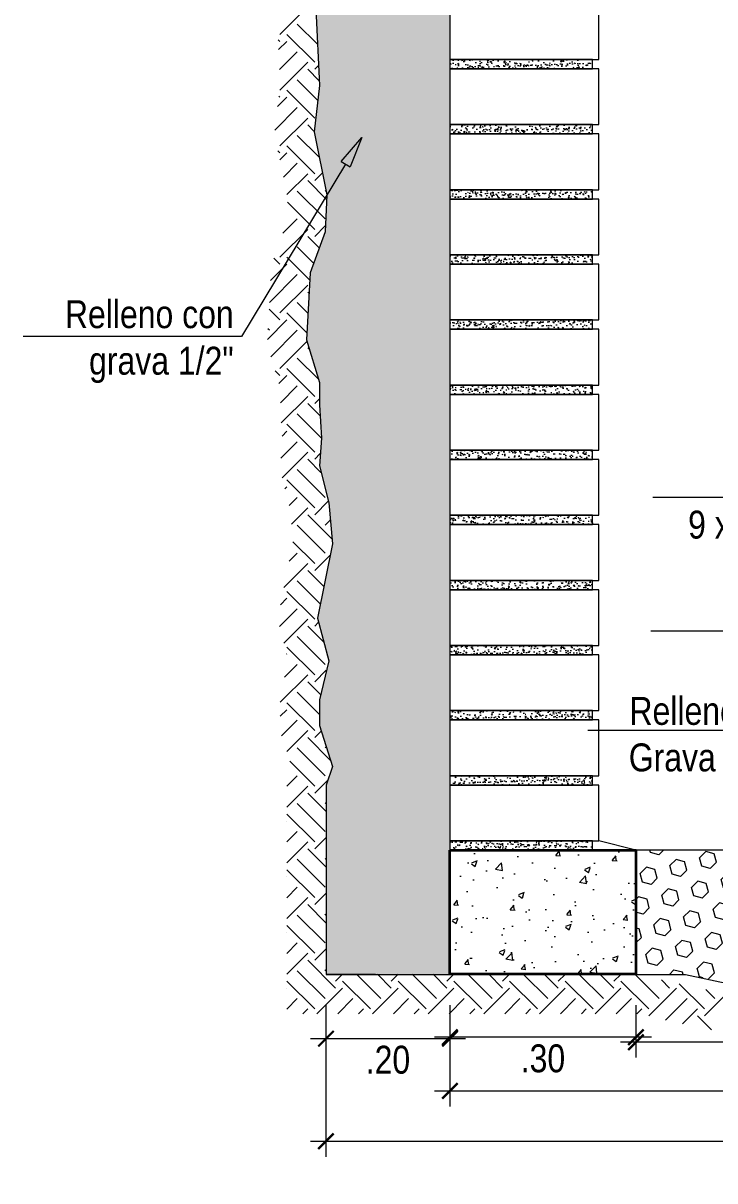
# Model space of a CAD drawing. Header units: metres. Extents: x 0 to 1935, y 0 to 1529.
# Drawn here: x 1861.598 to 1862.714, y 1474.239 to 1476.106 of the extents above; entities that cross this region are included whole.
import ezdxf
from ezdxf import colors
from ezdxf.entities.mleader import LeaderData, LeaderLine
from ezdxf.math import Vec2, Vec3

# ---------------------------------------------------------------- set-up
doc = ezdxf.new("R2010")
doc.units = ezdxf.units.M
doc.header["$LTSCALE"] = 0.005
for name, color, linetype, lineweight in [('-Achurado', 251, 'Continuous', 5), ('-Acotado', 251, 'Continuous', 5), ('-Corte', 7, 'Continuous', 35), ('-Ladrillo', 34, 'Continuous', 9), ('-Terreno', 26, 'Continuous', 5), ('-Vista', 148, 'Continuous', 9)]:
    doc.layers.add(name, color=color, linetype=linetype, lineweight=lineweight)
doc.styles.add('-Arial Narrow', font='ARIALN.TTF')
doc.dimstyles.new('Esc 1_25', dxfattribs={"dimscale": 0.025, "dimtxt": 1.8, "dimasz": 1, "dimexe": 1, "dimexo": 2, "dimgap": 0.45, "dimtad": 2, "dimtih": 1, "dimtoh": 1, "dimzin": 4, "dimdsep": 46, "dimtxsty": '-Arial Narrow', "dimblk": 'ARCHTICK', "dimcen": 1, "dimdle": 1, "dimclrd": 256, "dimclre": 256, "dimclrt": 7, "dimadec": 0, "dimazin": 0, "dimtfac": 1, "dimtix": 1, "dimtmove": 1, "dimatfit": 2, "dimldrblk": 'ARCHTICK', "dimfxl": 1, "dimtolj": 2, "dimlwd": 5, "dimlwe": 0, "dimarcsym": 0})

# ---------------------------------------------------------------- blocks, each defined once
blk = doc.blocks.new('*U484')
at = {"layer": '-Achurado', "ltscale": 0.009}
h = blk.add_hatch(dxfattribs=at)
h.set_pattern_fill('AR-CONC', color=256, scale=0.0001, angle=-90)
h.set_pattern_definition([(320, (-3034.088478, 151.044606), (-0.001593908554, -0.0182184669), [0.001905, -0.020955]), (265, (-3034.088478, 151.044606), (0.01910568452, 0.00352434214), [0.001524, -0.01676405842]), (10.4514447, (-3034.088611, 151.043088), (0.01751177519, -0.01469412471), [0.00161900088, -0.01780902446]), (316.1842, (-3034.083398, 151.044606), (-0.0042042328, -0.02710790409), [0.0028575, -0.0314325]), (6.6355576, (-3034.083748, 151.042347), (0.02474261246, -0.0237404134), [0.00242850231, -0.02671356082]), (261.1841512, (-3034.083398, 151.044606), (0.02474261246, -0.0237404134), [0.0022859967, -0.0251459732]), (291, (-3034.084668, 151.042066), (-0.01022651982, -0.01516143913), [0.001905, -0.020955]), (236, (-3034.084668, 151.042066), (0.01841879661, -0.00618020283), [0.001524, -0.016764]), (341.451445, (-3034.08552, 151.040803), (0.00819227689, -0.02134164193), [0.00161900088, -0.01780899376]), (307.5, (-3034.088478, 151.044606), (0.008455503887, -0.000308860325), [0, -0.0165608, 0, -0.017018, 0, -0.0168275]), (277.5, (-3034.088478, 151.044606), (0.010018057482, -0.00668196625), [0, -0.0097028, 0, -0.0161798, 0, -0.0064135]), (237.5, (-3034.088478, 151.05027), (-0.0005728744, -0.013559059517), [0, -0.00635, 0, -0.019812, 0, -0.026289]), (227.5, (-3034.088478, 151.05281), (0.002542649103, -0.01481291814), [0, -0.008255, 0, -0.0131572, 0, -0.018669])])
h.paths.add_polyline_path([(0.12, -0.0375), (0.12, -0.0525), (-0.11, -0.0525), (-0.11, -0.0375)])
at = {"layer": '-Ladrillo', "lineweight": 5}
for points in [[(-0.12, -0.0375), (-0.12, 0.0525), (0.12, 0.0525), (0.12, -0.0375)], [(0.12, -0.0375), (0.12, -0.0525), (-0.11, -0.0525), (-0.11, -0.0375)]]:
    blk.add_lwpolyline(points, close=True, dxfattribs=at)
blk = doc.blocks.new('*U485')
at = {"layer": '-Acotado', "color": 0, "linetype": 'ByBlock', "lineweight": -2, "transparency": 16777216}
for p in [(0, 1.155), (0, 1.05), (0, 0.945), (0, 0.84), (0, 0.735), (0, 0.63), (0, 0.525), (0, 0.42), (0, 0.315), (0, 0.21), (0, 0.105), (0, 0)]:
    blk.add_blockref('*U484', p, dxfattribs=at)
blk = doc.blocks.new('_ClosedBlank')
at = {"color": 0, "linetype": 'ByBlock', "lineweight": -2}
for p, q in [((-1, 0.167), (0, 0)), ((-1, 0.167), (-1, -0.167)), ((0, 0), (-1, -0.167))]:
    blk.add_line(p, q, dxfattribs=at)
blk = doc.blocks.new('_ArchTick')
at = {"color": 0, "linetype": 'ByBlock', "const_width": 0.15}
blk.add_lwpolyline([(-0.5, -0.5), (0.5, 0.5)], dxfattribs=at)
blk = doc.blocks.new('*D502')
at = {"layer": '-Acotado', "lineweight": 0, "transparency": 16777216}
for p, q in [((1862.2869, 1474.5225), (1862.2869, 1474.3593)), ((1863.7669, 1474.5225), (1863.7669, 1474.3593))]:
    blk.add_line(p, q, dxfattribs=at)
at = {"layer": '-Acotado', "lineweight": 5, "transparency": 16777216}
blk.add_line((1862.2619, 1474.3843), (1863.7919, 1474.3843), dxfattribs=at)
at = {"layer": 'Defpoints', "color": 0, "transparency": 16777216}
for p in [(1862.2869, 1474.5725), (1863.7669, 1474.5725), (1863.7669, 1474.3843)]:
    blk.add_point(p, dxfattribs=at)
at = {"layer": '-Acotado', "lineweight": 5, "transparency": 16777216, "xscale": 0.025, "yscale": 0.025, "zscale": 0.025, "rotation": 180}
blk.add_blockref('_ArchTick', (1862.2869, 1474.3843), dxfattribs=at)
at = {"layer": '-Acotado', "lineweight": 5, "transparency": 16777216, "xscale": 0.025, "yscale": 0.025, "zscale": 0.025}
blk.add_blockref('_ArchTick', (1863.7669, 1474.3843), dxfattribs=at)
at = {"layer": '-Acotado', "color": 7, "transparency": 16777216, "insert": (1863.0269, 1474.3501), "char_height": 0.045, "attachment_point": 5, "style": '-Arial Narrow'}
blk.add_mtext('\\A2;1.48', dxfattribs=at)
blk = doc.blocks.new('*D504')
at = {"layer": '-Acotado', "lineweight": 0, "transparency": 16777216}
for p, q in [((1862.2869, 1474.5225), (1862.2869, 1474.4458)), ((1862.5869, 1474.5225), (1862.5869, 1474.4458))]:
    blk.add_line(p, q, dxfattribs=at)
at = {"layer": '-Acotado', "lineweight": 5, "transparency": 16777216}
blk.add_line((1862.6119, 1474.4708), (1862.2619, 1474.4708), dxfattribs=at)
at = {"layer": 'Defpoints', "color": 0, "transparency": 16777216}
for p in [(1862.2869, 1474.5725), (1862.5869, 1474.5725), (1862.2869, 1474.4708)]:
    blk.add_point(p, dxfattribs=at)
at = {"layer": '-Acotado', "lineweight": 5, "transparency": 16777216, "xscale": 0.025, "yscale": 0.025, "zscale": 0.025, "rotation": 180}
blk.add_blockref('_ArchTick', (1862.2869, 1474.4708), dxfattribs=at)
at = {"layer": '-Acotado', "lineweight": 5, "transparency": 16777216, "xscale": 0.025, "yscale": 0.025, "zscale": 0.025}
blk.add_blockref('_ArchTick', (1862.5869, 1474.4708), dxfattribs=at)
at = {"layer": '-Acotado', "color": 7, "transparency": 16777216, "insert": (1862.4369, 1474.4366), "char_height": 0.045, "attachment_point": 5, "style": '-Arial Narrow'}
blk.add_mtext('\\A2;.30', dxfattribs=at)
blk = doc.blocks.new('*D493')
at = {"layer": '-Acotado', "lineweight": 0, "transparency": 16777216}
for p, q in [((1862.0869, 1474.5225), (1862.0869, 1474.4436)), ((1862.2869, 1474.5223), (1862.2869, 1474.4436))]:
    blk.add_line(p, q, dxfattribs=at)
at = {"layer": '-Acotado', "lineweight": 5, "transparency": 16777216}
blk.add_line((1862.3119, 1474.4686), (1862.0619, 1474.4686), dxfattribs=at)
at = {"layer": 'Defpoints', "color": 0, "transparency": 16777216}
for p in [(1862.0869, 1474.5725), (1862.2869, 1474.5723), (1862.0869, 1474.4686)]:
    blk.add_point(p, dxfattribs=at)
at = {"layer": '-Acotado', "lineweight": 5, "transparency": 16777216, "xscale": 0.025, "yscale": 0.025, "zscale": 0.025, "rotation": 180}
blk.add_blockref('_ArchTick', (1862.0869, 1474.4686), dxfattribs=at)
at = {"layer": '-Acotado', "lineweight": 5, "transparency": 16777216, "xscale": 0.025, "yscale": 0.025, "zscale": 0.025}
blk.add_blockref('_ArchTick', (1862.2869, 1474.4686), dxfattribs=at)
at = {"layer": '-Acotado', "color": 7, "transparency": 16777216, "insert": (1862.1869, 1474.4344), "char_height": 0.045, "attachment_point": 5, "style": '-Arial Narrow'}
blk.add_mtext('\\A2;.20', dxfattribs=at)
blk = doc.blocks.new('*D494')
at = {"layer": '-Acotado', "lineweight": 0, "transparency": 16777216}
for p, q in [((1862.5869, 1474.5225), (1862.5869, 1474.438)), ((1863.4669, 1474.5223), (1863.4669, 1474.438))]:
    blk.add_line(p, q, dxfattribs=at)
at = {"layer": '-Acotado', "lineweight": 5, "transparency": 16777216}
blk.add_line((1863.4919, 1474.463), (1862.5619, 1474.463), dxfattribs=at)
at = {"layer": 'Defpoints', "color": 0, "transparency": 16777216}
for p in [(1862.5869, 1474.5725), (1863.4669, 1474.5723), (1862.5869, 1474.463)]:
    blk.add_point(p, dxfattribs=at)
at = {"layer": '-Acotado', "lineweight": 5, "transparency": 16777216, "xscale": 0.025, "yscale": 0.025, "zscale": 0.025, "rotation": 180}
blk.add_blockref('_ArchTick', (1862.5869, 1474.463), dxfattribs=at)
at = {"layer": '-Acotado', "lineweight": 5, "transparency": 16777216, "xscale": 0.025, "yscale": 0.025, "zscale": 0.025}
blk.add_blockref('_ArchTick', (1863.4669, 1474.463), dxfattribs=at)
at = {"layer": '-Acotado', "color": 7, "transparency": 16777216, "insert": (1863.0269, 1474.4288), "char_height": 0.045, "attachment_point": 5, "style": '-Arial Narrow'}
blk.add_mtext('\\A2;.88', dxfattribs=at)
blk = doc.blocks.new('*D498')
at = {"layer": '-Acotado', "lineweight": 0, "transparency": 16777216}
for p, q in [((1862.0869, 1474.5223), (1862.0869, 1474.2781)), ((1863.9669, 1474.5223), (1863.9669, 1474.2781))]:
    blk.add_line(p, q, dxfattribs=at)
at = {"layer": '-Acotado', "lineweight": 5, "transparency": 16777216}
blk.add_line((1862.0619, 1474.3031), (1863.9919, 1474.3031), dxfattribs=at)
at = {"layer": 'Defpoints', "color": 0, "transparency": 16777216}
for p in [(1862.0869, 1474.5723), (1863.9669, 1474.5723), (1863.9669, 1474.3031)]:
    blk.add_point(p, dxfattribs=at)
at = {"layer": '-Acotado', "lineweight": 5, "transparency": 16777216, "xscale": 0.025, "yscale": 0.025, "zscale": 0.025, "rotation": 180}
blk.add_blockref('_ArchTick', (1862.0869, 1474.3031), dxfattribs=at)
at = {"layer": '-Acotado', "lineweight": 5, "transparency": 16777216, "xscale": 0.025, "yscale": 0.025, "zscale": 0.025}
blk.add_blockref('_ArchTick', (1863.9669, 1474.3031), dxfattribs=at)
at = {"layer": '-Acotado', "color": 7, "transparency": 16777216, "insert": (1863.0269, 1474.2689), "char_height": 0.045, "attachment_point": 5, "style": '-Arial Narrow'}
blk.add_mtext('\\A2;1.88', dxfattribs=at)

msp = doc.modelspace()

# ---------------------------------------------------------------- hatches: boundary and pattern name
at = {"layer": '-Achurado', "ltscale": 0.009}
h = msp.add_hatch(dxfattribs=at)
h.set_pattern_fill('HEX', color=256, scale=0.0025, angle=45)
h.set_pattern_definition([(45, (249.91684, 3.191283), (-0.00972141242, 0.00972141242), [0.0079375, -0.015875]), (165, (249.91684, 3.191283), (-0.00355828391, -0.013279696325), [0.0079375, -0.015875]), (105, (249.922452, 3.196895), (-0.013279696325, -0.00355828391), [0.0079375, -0.015875])])
h.paths.add_polyline_path([(1862.0676, 1475.93094), (1862.07657, 1476.00566), (1862.0707, 1476.12921), (1862.06771, 1476.19795), (1862.09164, 1476.24875), (1862.08266, 1476.29956), (1862.07967, 1476.35037), (1862.09463, 1476.40118), (1862.07967, 1476.48486), (1862.08571, 1476.62775), (1862.07518, 1476.68854), (1862.08695, 1476.76765), (1862.28695, 1476.76765), (1862.28695, 1476.67765), (1862.28695, 1476.66265), (1862.28695, 1476.57265), (1862.28695, 1476.55765), (1862.28695, 1476.46765), (1862.28695, 1476.45265), (1862.28695, 1476.36265), (1862.28695, 1476.34765), (1862.28695, 1476.25765), (1862.28695, 1476.24265), (1862.28695, 1476.15265), (1862.28695, 1476.13765), (1862.28695, 1476.04765), (1862.28695, 1476.03265), (1862.28695, 1475.94265), (1862.28695, 1475.92765), (1862.28695, 1475.83765), (1862.28695, 1475.82265), (1862.28695, 1475.73265), (1862.28695, 1475.71765), (1862.28695, 1475.62765), (1862.28695, 1475.61265), (1862.28695, 1475.52265), (1862.28695, 1475.50765), (1862.28695, 1475.41765), (1862.28695, 1475.40265), (1862.28695, 1475.31265), (1862.28695, 1475.29765), (1862.28695, 1475.20765), (1862.28695, 1475.19265), (1862.28695, 1475.10265), (1862.28695, 1475.08765), (1862.28695, 1474.99765), (1862.28695, 1474.98265), (1862.28695, 1474.89265), (1862.28695, 1474.57248), (1862.08695, 1474.57238), (1862.08695, 1474.87765), (1862.09738, 1474.90774), (1862.07644, 1474.97349), (1862.07644, 1475.01533), (1862.09139, 1475.07809), (1862.07344, 1475.14683), (1862.09745, 1475.26681), (1862.09147, 1475.33256), (1862.07652, 1475.39233), (1862.07951, 1475.43716), (1862.07652, 1475.49096), (1862.07652, 1475.52683), (1862.05558, 1475.59557), (1862.06162, 1475.7038), (1862.08555, 1475.76955), (1862.08854, 1475.82933)])
h = msp.add_hatch(dxfattribs=at)
h.set_pattern_fill('AR-CONC', color=256, scale=0.0001, angle=-90)
h.set_pattern_definition([(320, (-1168.961531, 1625.869759), (-0.001593908554, -0.0182184669), [0.001905, -0.020955]), (265, (-1168.961531, 1625.86976), (0.01910568452, 0.00352434214), [0.001524, -0.01676405842]), (10.4514447, (-1168.961664, 1625.868241), (0.01751177519, -0.01469412471), [0.00161900088, -0.01780902446]), (316.1842, (-1168.95645, 1625.86976), (-0.0042042328, -0.02710790409), [0.0028575, -0.0314325]), (6.6355576, (-1168.9568, 1625.8675), (0.02474261246, -0.0237404134), [0.00242850231, -0.02671356082]), (261.1841512, (-1168.95645, 1625.86976), (0.02474261246, -0.0237404134), [0.0022859967, -0.0251459732]), (291, (-1168.957721, 1625.867219), (-0.01022651982, -0.01516143913), [0.001905, -0.020955]), (236, (-1168.957721, 1625.86722), (0.01841879661, -0.00618020283), [0.001524, -0.016764]), (341.451445, (-1168.958573, 1625.865956), (0.00819227689, -0.02134164193), [0.00161900088, -0.01780899376]), (307.5, (-1168.961531, 1625.869759), (0.008455503887, -0.000308860325), [0, -0.0165608, 0, -0.017018, 0, -0.0168275]), (277.5, (-1168.961531, 1625.869759), (0.010018057482, -0.00668196625), [0, -0.0097028, 0, -0.0161798, 0, -0.0064135]), (237.5, (-1168.961531, 1625.875423), (-0.0005728744, -0.013559059517), [0, -0.00635, 0, -0.019812, 0, -0.026289]), (227.5, (-1168.961531, 1625.877963), (0.002542649103, -0.01481291814), [0, -0.008255, 0, -0.0131572, 0, -0.018669])])
h.paths.add_polyline_path([(1862.28695, 1474.78765), (1862.28695, 1474.77265), (1862.51695, 1474.77265), (1862.51695, 1474.78765)])
at = {"layer": '-Achurado'}
h = msp.add_hatch(dxfattribs=at)
h.set_pattern_fill('AR-CONC', color=256, scale=0.0005)
h.set_pattern_definition([(50, (302.54413, -17.55111), (0.0910923345, -0.0079695428), [0.009525, -0.104775]), (355, (302.54413, -17.55111), (-0.0176217107, 0.0955284226), [0.00762, -0.083820292]), (100.4514447, (302.55172, -17.551775), (0.0734706235, 0.087558876), [0.0080950044, -0.0890451223]), (46.1842, (302.54413, -17.52571), (0.1355395204, -0.021021164), [0.0142875, -0.1571625]), (96.6355576, (302.55542, -17.52746), (0.118702067, 0.123713062), [0.012142512, -0.133567804]), (351.184151, (302.54413, -17.52571), (0.118702067, 0.123713062), [0.0114299835, -0.125729866]), (21, (302.55683, -17.53206), (0.0758071956, -0.051132599), [0.009525, -0.104775]), (326, (302.55683, -17.53206), (0.030901014, 0.092093983), [0.00762, -0.08382]), (71.451445, (302.56314, -17.53632), (0.1067082096, 0.0409613844), [0.0080950044, -0.0890449688]), (37.5, (302.544127, -17.55111), (0.00154430163, 0.04227751944), [0, -0.082804, 0, -0.08509, 0, -0.0841375]), (7.5, (302.544127, -17.55111), (0.0334098313, 0.0500902874), [0, -0.048514, 0, -0.080899, 0, -0.0320675]), (327.5, (302.515806, -17.55111), (0.0677952976, -0.002864372), [0, -0.03175, 0, -0.09906, 0, -0.131445]), (317.5, (302.503106, -17.55111), (0.0740645907, 0.0127132455), [0, -0.041275, 0, -0.065786, 0, -0.093345])])
h.paths.add_polyline_path([(1862.58695, 1474.77248), (1862.28695, 1474.77248), (1862.28695, 1474.57248), (1862.58695, 1474.57248)])
at = {"layer": '-Achurado', "ltscale": 0.009}
h = msp.add_hatch(dxfattribs=at)
h.set_pattern_fill('HEX', color=256, scale=0.0045, angle=45)
h.set_pattern_definition([(45, (249.83684, 3.191283), (-0.01749854235, 0.01749854235), [0.0142875, -0.028575]), (165, (249.83684, 3.191283), (-0.00640491103, -0.02390345339), [0.0142875, -0.028575]), (105, (249.846942, 3.201385), (-0.02390345339, -0.00640491103), [0.0142875, -0.028575])])
h.paths.add_polyline_path([(1863.06781, 1474.53446), (1863.03219, 1474.53456), (1862.99916, 1474.53456), (1862.94252, 1474.53456), (1862.91987, 1474.54022), (1862.88211, 1474.54399), (1862.85002, 1474.53645), (1862.66695, 1474.57228), (1862.58695, 1474.57248), (1862.58695, 1474.77248), (1863.46695, 1474.77248), (1863.46695, 1474.57228), (1863.35372, 1474.54757), (1863.28387, 1474.53645), (1863.25178, 1474.54399), (1863.21402, 1474.54022), (1863.19137, 1474.53456), (1863.1706, 1474.53456), (1863.13474, 1474.53436), (1863.06952, 1474.53426)])

# ---------------------------------------------------------------- linework, layer by layer
at = {"layer": '-Corte'}
msp.add_lwpolyline([(1862.28695, 1474.77248), (1862.58695, 1474.77248), (1862.58695, 1474.57248), (1862.28695, 1474.57248)], close=True, dxfattribs=at)
at = {"layer": '-Ladrillo', "lineweight": 5}
for points in [[(1862.52695, 1474.78765), (1862.52695, 1474.87765), (1862.28695, 1474.87765), (1862.28695, 1474.78765)], [(1862.28695, 1474.78765), (1862.28695, 1474.77265), (1862.51695, 1474.77265), (1862.51695, 1474.78765)]]:
    msp.add_lwpolyline(points, close=True, dxfattribs=at)
at = {"layer": '-Terreno', "linetype": 'Continuous'}
for p, q in [((1862.01258, 1476.08806), (1862.05748, 1476.13296)), ((1862.07313, 1476.07241), (1862.04064, 1476.1049)), ((1862.01258, 1476.07683), (1862.00982, 1476.07959)), ((1862.0687, 1476.04316), (1862.0238, 1476.08806)), ((1862.01058, 1476.06361), (1862.0238, 1476.07683)), ((1862.01211, 1476.03146), (1862.04064, 1476.05999)), ((1862.01258, 1475.99826), (1862.05748, 1476.04316)), ((1862.07593, 1476.01348), (1862.05748, 1476.03193)), ((1862.0687, 1476.03193), (1862.07476, 1476.03799)), ((1862.07348, 1475.98225), (1862.04064, 1476.01509)), ((1862.00892, 1475.97215), (1862.0238, 1475.98703)), ((1862.01258, 1475.98703), (1862.01091, 1475.9887)), ((1862.0687, 1475.95335), (1862.0238, 1475.99826)), ((1862.00432, 1475.93388), (1862.04064, 1475.97019)), ((1862.01258, 1475.90845), (1862.05748, 1475.95335)), ((1862.06746, 1475.93215), (1862.05748, 1475.94213)), ((1862.07573, 1475.8902), (1862.04064, 1475.92529)), ((1862.01258, 1475.89723), (1862.00942, 1475.90038)), ((1862.01242, 1475.88584), (1862.0238, 1475.89723)), ((1862.0687, 1475.86355), (1862.0238, 1475.90845)), ((1862.01817, 1475.85792), (1862.04064, 1475.88039)), ((1862.02392, 1475.83), (1862.05748, 1475.86355)), ((1862.0687, 1475.85233), (1862.081, 1475.86463)), ((1862.08789, 1475.82192), (1862.05748, 1475.85233)), ((1862.08554, 1475.83549), (1862.08676, 1475.8367)), ((1862.0687, 1475.77375), (1862.02471, 1475.81774)), ((1862.08554, 1475.79059), (1862.04064, 1475.83549)), ((1862.01758, 1475.76753), (1862.04064, 1475.79059)), ((1862.01258, 1475.72885), (1862.05748, 1475.77375)), ((1862.07596, 1475.74404), (1862.05748, 1475.76252)), ((1862.0687, 1475.76252), (1862.08577, 1475.77959)), ((1862.06697, 1475.71935), (1862.04064, 1475.74569)), ((1862.01258, 1475.71762), (1862.00293, 1475.72727)), ((1862.06068, 1475.69197), (1862.0238, 1475.72885)), ((1861.99766, 1475.69148), (1862.0238, 1475.71762)), ((1861.99574, 1475.65588), (1862.04064, 1475.70078)), ((1862.01258, 1475.63905), (1862.05748, 1475.68395)), ((1862.05949, 1475.67071), (1862.05748, 1475.67272)), ((1862.05771, 1475.63881), (1862.04064, 1475.65588)), ((1862.01258, 1475.62782), (1861.99508, 1475.64531)), ((1862.05593, 1475.60692), (1862.0238, 1475.63905)), ((1861.99235, 1475.59637), (1862.0238, 1475.62782)), ((1861.99574, 1475.61098), (1861.9933, 1475.61342)), ((1861.9979, 1475.56824), (1862.04064, 1475.61098)), ((1862.01258, 1475.54924), (1862.05616, 1475.59282)), ((1862.05992, 1475.58048), (1862.05748, 1475.58292)), ((1862.07467, 1475.53205), (1862.04064, 1475.56608)), ((1862.01258, 1475.53802), (1862.00471, 1475.54588)), ((1862.011, 1475.52522), (1862.0238, 1475.53802)), ((1862.0687, 1475.50434), (1862.0238, 1475.54924)), ((1862.01335, 1475.49389), (1862.04064, 1475.52118)), ((1862.01488, 1475.46174), (1862.05748, 1475.50434)), ((1862.0687, 1475.49312), (1862.07624, 1475.50065)), ((1862.07722, 1475.47337), (1862.05748, 1475.49312)), ((1862.0792, 1475.43771), (1862.04064, 1475.47628)), ((1862.01606, 1475.44047), (1862.0238, 1475.44821)), ((1862.0687, 1475.41454), (1862.0238, 1475.45944)), ((1862.01403, 1475.40477), (1862.04064, 1475.43138)), ((1862.0162, 1475.37326), (1862.05748, 1475.41454)), ((1862.0687, 1475.40331), (1862.07756, 1475.41217)), ((1862.07886, 1475.38193), (1862.05748, 1475.40331)), ((1862.0687, 1475.32474), (1862.0238, 1475.36964)), ((1862.08554, 1475.34157), (1862.04064, 1475.38648)), ((1862.02069, 1475.3553), (1862.0238, 1475.35841)), ((1862.02743, 1475.32837), (1862.04064, 1475.34157)), ((1862.0687, 1475.31351), (1862.09052, 1475.33533)), ((1862.03116, 1475.29841), (1862.05748, 1475.32474)), ((1862.09648, 1475.2745), (1862.05748, 1475.31351)), ((1862.08554, 1475.25177), (1862.04064, 1475.29667)), ((1862.08554, 1475.29667), (1862.09372, 1475.30486)), ((1862.0687, 1475.23493), (1862.03366, 1475.26998)), ((1862.02736, 1475.23849), (1862.04064, 1475.25177)), ((1862.0687, 1475.22371), (1862.0935, 1475.24851)), ((1862.01893, 1475.19639), (1862.05748, 1475.23493)), ((1862.08336, 1475.19783), (1862.05748, 1475.22371)), ((1862.07774, 1475.16977), (1862.04064, 1475.20687)), ((1862.0687, 1475.14513), (1862.0238, 1475.19003)), ((1862.01332, 1475.16832), (1862.0238, 1475.17881)), ((1862.01177, 1475.1331), (1862.04064, 1475.16197)), ((1862.01874, 1475.1064), (1862.05748, 1475.14513)), ((1862.0833, 1475.10808), (1862.05748, 1475.13391)), ((1862.0687, 1475.13391), (1862.07493, 1475.14014)), ((1862.08554, 1475.07217), (1862.04064, 1475.11707)), ((1862.02339, 1475.08859), (1862.0238, 1475.089)), ((1862.0687, 1475.05533), (1862.0238, 1475.10023)), ((1862.02015, 1475.05168), (1862.04064, 1475.07217)), ((1862.01327, 1475.01112), (1862.05748, 1475.05533)), ((1862.0687, 1475.0441), (1862.08747, 1475.06287)), ((1862.07809, 1475.02349), (1862.05748, 1475.0441)), ((1862.07616, 1474.99174), (1862.04064, 1475.02727)), ((1862.01327, 1474.98867), (1862.0238, 1474.9992)), ((1862.0687, 1474.96553), (1862.0238, 1475.01043)), ((1862.01539, 1474.95712), (1862.04064, 1474.98236)), ((1862.02352, 1474.93157), (1862.05748, 1474.96553)), ((1862.0687, 1474.9543), (1862.07901, 1474.96461)), ((1862.09389, 1474.91789), (1862.05748, 1474.9543)), ((1862.08554, 1474.89256), (1862.04064, 1474.93746)), ((1862.08554, 1474.93746), (1862.08714, 1474.93907)), ((1862.0687, 1474.87572), (1862.02851, 1474.91591)), ((1862.02377, 1474.87569), (1862.04064, 1474.89256)), ((1862.0687, 1474.8645), (1862.08919, 1474.88498)), ((1862.02376, 1474.842), (1862.05748, 1474.87572)), ((1862.08554, 1474.80276), (1862.04064, 1474.84766)), ((1862.08667, 1474.8353), (1862.05748, 1474.8645)), ((1862.08554, 1474.84766), (1862.08667, 1474.84879)), ((1862.0687, 1474.78592), (1862.0238, 1474.83082)), ((1862.02375, 1474.81954), (1862.0238, 1474.8196)), ((1862.02373, 1474.78585), (1862.04064, 1474.80276)), ((1862.0687, 1474.7747), (1862.08667, 1474.79266)), ((1862.02371, 1474.75216), (1862.05748, 1474.78592)), ((1862.08667, 1474.7455), (1862.05748, 1474.7747)), ((1862.08554, 1474.71296), (1862.04064, 1474.75786)), ((1862.08554, 1474.75786), (1862.08667, 1474.75899)), ((1862.0687, 1474.69612), (1862.0238, 1474.74102)), ((1862.0237, 1474.7297), (1862.0238, 1474.72979)), ((1862.02369, 1474.69601), (1862.04064, 1474.71296)), ((1862.0687, 1474.68489), (1862.08667, 1474.70286)), ((1862.02367, 1474.66231), (1862.05748, 1474.69612)), ((1862.08667, 1474.6557), (1862.05748, 1474.68489)), ((1862.08554, 1474.62315), (1862.04064, 1474.66805)), ((1862.08554, 1474.66805), (1862.08667, 1474.66919)), ((1862.0687, 1474.60632), (1862.0238, 1474.65122)), ((1862.02365, 1474.60616), (1862.04064, 1474.62315)), ((1862.02366, 1474.63985), (1862.0238, 1474.63999)), ((1862.02363, 1474.57247), (1862.05748, 1474.60632)), ((1862.02363, 1474.57247), (1862.05748, 1474.60632)), ((1862.0687, 1474.59509), (1862.08667, 1474.61306)), ((1862.10238, 1474.55019), (1862.05748, 1474.59509)), ((1862.10238, 1474.55019), (1862.05748, 1474.59509)), ((1862.08554, 1474.53335), (1862.04064, 1474.57825)), ((1862.08554, 1474.53335), (1862.04064, 1474.57825)), ((1862.08554, 1474.57825), (1862.08667, 1474.57938)), ((1862.08554, 1474.57825), (1862.08667, 1474.57938)), ((1862.10238, 1474.56141), (1862.11341, 1474.57245)), ((1862.17534, 1474.53335), (1862.13625, 1474.57244)), ((1862.19218, 1474.55019), (1862.16994, 1474.57243)), ((1862.19218, 1474.56141), (1862.20319, 1474.57243)), ((1862.26515, 1474.53335), (1862.22607, 1474.57242)), ((1862.28198, 1474.55019), (1862.25976, 1474.57241)), ((1862.28198, 1474.56141), (1862.29298, 1474.57241)), ((1862.35495, 1474.53335), (1862.3159, 1474.5724)), ((1862.37179, 1474.55019), (1862.34958, 1474.5724)), ((1862.37179, 1474.56141), (1862.38276, 1474.57239)), ((1862.44475, 1474.53335), (1862.40572, 1474.57238)), ((1862.46159, 1474.55019), (1862.4394, 1474.57238)), ((1862.46159, 1474.56141), (1862.47254, 1474.57237)), ((1862.53455, 1474.53335), (1862.49554, 1474.57236)), ((1862.55139, 1474.55019), (1862.52922, 1474.57236)), ((1862.55139, 1474.56141), (1862.56233, 1474.57235)), ((1862.62436, 1474.53335), (1862.58536, 1474.57235)), ((1862.02362, 1474.55001), (1862.0238, 1474.55019)), ((1862.02362, 1474.55001), (1862.0238, 1474.55019)), ((1862.0687, 1474.51651), (1862.0238, 1474.56141)), ((1862.0687, 1474.51651), (1862.0238, 1474.56141)), ((1862.07213, 1474.50871), (1862.1136, 1474.55019)), ((1862.07213, 1474.50871), (1862.1136, 1474.55019)), ((1862.1585, 1474.51651), (1862.1136, 1474.56141)), ((1862.16196, 1474.50875), (1862.20341, 1474.55019)), ((1862.24831, 1474.51651), (1862.20341, 1474.56141)), ((1862.2518, 1474.50878), (1862.29321, 1474.55019)), ((1862.33811, 1474.51651), (1862.29321, 1474.56141)), ((1862.34163, 1474.50881), (1862.38301, 1474.55019)), ((1862.42791, 1474.51651), (1862.38301, 1474.56141)), ((1862.43147, 1474.50885), (1862.47281, 1474.55019)), ((1862.51771, 1474.51651), (1862.47281, 1474.56141)), ((1862.52131, 1474.50888), (1862.56262, 1474.55019)), ((1862.60752, 1474.51651), (1862.56262, 1474.56141)), ((1862.60752, 1474.50529), (1862.65242, 1474.55019)), ((1862.64119, 1474.55019), (1862.62798, 1474.5634)), ((1862.69732, 1474.51651), (1862.65663, 1474.5572)), ((1862.71416, 1474.53335), (1862.69961, 1474.5479)), ((1862.02361, 1474.51632), (1862.04064, 1474.53335)), ((1862.02361, 1474.51632), (1862.04064, 1474.53335)), ((1862.10582, 1474.50873), (1862.13044, 1474.53335)), ((1862.19565, 1474.50876), (1862.22024, 1474.53335)), ((1862.28549, 1474.50879), (1862.31005, 1474.53335)), ((1862.37532, 1474.50883), (1862.39985, 1474.53335)), ((1862.46516, 1474.50886), (1862.48965, 1474.53335)), ((1862.55499, 1474.50889), (1862.57945, 1474.53335)), ((1862.63439, 1474.49849), (1862.66926, 1474.53335)), ((1862.69732, 1474.50529), (1862.73429, 1474.54226)), ((1862.04967, 1474.50871), (1862.05748, 1474.51651)), ((1862.04967, 1474.50871), (1862.05748, 1474.51651)), ((1862.1395, 1474.50874), (1862.14728, 1474.51651)), ((1862.22934, 1474.50877), (1862.23708, 1474.51651)), ((1862.31918, 1474.5088), (1862.32688, 1474.51651)), ((1862.40901, 1474.50884), (1862.41669, 1474.51651)), ((1862.49885, 1474.50887), (1862.50649, 1474.51651)), ((1862.58832, 1474.50854), (1862.59629, 1474.51651)), ((1862.66204, 1474.49246), (1862.68609, 1474.51651)), ((1862.7086, 1474.48278), (1862.68609, 1474.50529))]:
    msp.add_line(p, q, dxfattribs=at)
at = {"layer": '-Terreno'}
for points in [[(1862.0707, 1476.12921), (1862.07657, 1476.00566), (1862.0676, 1475.93094), (1862.08854, 1475.82933), (1862.08555, 1475.76955), (1862.06162, 1475.7038), (1862.05558, 1475.59557), (1862.07652, 1475.52683), (1862.07652, 1475.49096), (1862.07951, 1475.43716), (1862.07652, 1475.39233), (1862.09147, 1475.33256), (1862.09745, 1475.26681), (1862.07344, 1475.14683), (1862.09139, 1475.07809), (1862.07644, 1475.01533), (1862.07644, 1474.97349), (1862.09738, 1474.90774), (1862.08695, 1474.87765), (1862.08695, 1474.57228)], [(1862.16695, 1474.57238), (1862.08695, 1474.57228), (1862.66695, 1474.57228), (1862.78017, 1474.54777), (1862.85002, 1474.53645), (1862.88211, 1474.54399), (1862.91987, 1474.54022), (1862.94252, 1474.53456), (1862.96329, 1474.53456), (1862.99916, 1474.53456), (1863.10695, 1474.53456)]]:
    msp.add_lwpolyline(points, dxfattribs=at)
at = {"layer": '-Vista'}
for points in [[(1862.58695, 1474.77248), (1862.52695, 1474.78765)], [(1863.10695, 1474.77248), (1862.58695, 1474.77248)]]:
    msp.add_lwpolyline(points, dxfattribs=at)

# ---------------------------------------------------------------- block references
at = {"layer": '-Acotado', "xscale": -1}
msp.add_blockref('*U485', (1862.40695, 1474.93015), dxfattribs=at)

# ---------------------------------------------------------------- dimensions: what is measured, and where the dimension line sits
at = {"layer": '-Acotado'}
for base, p1, p2, picture, middle in [((1862.08695, 1474.46858), (1862.28695, 1474.57228), (1862.08695, 1474.57248), '*D493', (1862.18695, 1474.43435)), ((1862.28695, 1474.4708), (1862.58695, 1474.57248), (1862.28695, 1474.57248), '*D504', (1862.43695, 1474.43658)), ((1862.58695, 1474.46304), (1863.46695, 1474.57228), (1862.58695, 1474.57248), '*D494', (1863.02695, 1474.42881))]:
    dim = msp.add_linear_dim(base=base, p1=p1, p2=p2, angle=180, dimstyle='Esc 1_25', dxfattribs=at)
    dim.commit()
    dim.dimension.update_dxf_attribs({"geometry": picture, "text_midpoint": middle})
for base, p1, p2, picture, middle in [((1863.96695, 1474.3031), (1862.08695, 1474.57228), (1863.96695, 1474.57228), '*D498', (1863.02695, 1474.26887)), ((1863.76695, 1474.38431), (1862.28695, 1474.57248), (1863.76695, 1474.57248), '*D502', (1863.02695, 1474.35009))]:
    dim = msp.add_linear_dim(base=base, p1=p1, p2=p2, angle=180, dimstyle='Esc 1_25', override={"dimtmove": 0}, dxfattribs=at)
    dim.commit()
    dim.dimension.update_dxf_attribs({"geometry": picture, "text_midpoint": middle})

# ---------------------------------------------------------------- leaders
ml = msp.add_multileader_mtext('Standard', dxfattribs=at)
ml.set_content('Relleno con\\Pgrava 1/2"', color=7, style='-Arial Narrow')
ml.set_leader_properties(color=7, linetype='ByLayer', lineweight=0)
ml.set_arrow_properties(name='CLOSEDBLANK')
ml.build(insert=Vec2(0, 0))
ml.multileader.update_dxf_attribs({"has_dogleg": 0, "text_left_attachment_type": 6, "text_right_attachment_type": 6, "dogleg_length": 0, "arrow_head_size": 0.05, "scale": 0.025})
ctx = ml.context
ctx.base_point, ctx.scale, ctx.char_height, ctx.arrow_head_size, ctx.landing_gap_size, ctx.plane_origin = Vec3(1861.6609, 1475.60126), 0.025, 0.045, 0.05, 0.0125, Vec3(1861.30004, 1476.0617)
ctx.left_attachment, ctx.right_attachment, ctx.text_align_type = 6, 6, 2
notes = []
notes.append((ctx, [(1, (1, 1, 0), (1861.95055, 1475.60126), (-1, 0), 0, [(0, [(1862.14449, 1475.92174)], 0, [])])]))
ctx.mtext.insert, ctx.mtext.alignment, ctx.mtext.flow_direction = Vec3(1861.93805, 1475.65949), 3, 5
ml = msp.add_multileader_mtext('Standard', dxfattribs=at)
ml.set_content('Ladrillo KK \\P9 x 14 x 24 cm', color=7, style='-Arial Narrow')
ml.set_leader_properties(color=7, linetype='ByLayer', lineweight=0)
ml.set_arrow_properties(name='CLOSEDBLANK')
ml.build(insert=Vec2(0, 0))
ml.multileader.update_dxf_attribs({"has_dogleg": 0, "text_left_attachment_type": 6, "text_right_attachment_type": 6, "dogleg_length": 0, "arrow_head_size": 0.05, "scale": 0.025})
ctx = ml.context
ctx.base_point, ctx.scale, ctx.char_height, ctx.arrow_head_size, ctx.landing_gap_size, ctx.plane_origin = Vec3(1862.66386, 1475.34115), 0.025, 0.045, 0.05, 0.0125, Vec3(1861.15375, 1476.73065)
ctx.left_attachment, ctx.right_attachment, ctx.text_align_type = 6, 6, 2
notes.append((ctx, [(1, (1, 1, 0), (1863.01881, 1475.34115), (-1, 0), 0, [(1, [(1863.52695, 1475.56765), (1863.21865, 1475.58131)], 0, [])])]))
ctx.mtext.insert, ctx.mtext.alignment, ctx.mtext.flow_direction = Vec3(1863.00631, 1475.39515), 3, 5
ml = msp.add_multileader_mtext('Standard', dxfattribs=at)
ml.set_content('Anillo de cimentacion\\Pf´c=175 kg/cm2', color=7, style='-Arial Narrow')
ml.set_leader_properties(color=7, linetype='ByLayer', lineweight=0)
ml.set_arrow_properties(name='CLOSEDBLANK')
ml.build(insert=Vec2(0, 0))
ml.multileader.update_dxf_attribs({"has_dogleg": 0, "text_left_attachment_type": 6, "text_right_attachment_type": 6, "dogleg_length": 0, "arrow_head_size": 0.05, "scale": 0.025})
ctx = ml.context
ctx.base_point, ctx.scale, ctx.char_height, ctx.arrow_head_size, ctx.landing_gap_size, ctx.plane_origin = Vec3(1862.74148, 1475.12573), 0.025, 0.045, 0.05, 0.0125, Vec3(1862.69975, 1476.20074)
ctx.left_attachment, ctx.right_attachment, ctx.text_align_type = 6, 6, 2
notes.append((ctx, [(1, (1, 1, 0), (1863.25003, 1475.12573), (-1, 0), 0, [(0, [(1863.55209, 1474.81986)], 0, [])])]))
ctx.mtext.insert, ctx.mtext.alignment, ctx.mtext.flow_direction = Vec3(1863.23753, 1475.18396), 3, 5
ml = msp.add_multileader_mtext('Standard', dxfattribs=at)
ml.set_content('Relleno con\\PGrava de 2"', color=7, style='-Arial Narrow')
ml.set_leader_properties(color=7, linetype='ByLayer', lineweight=0)
ml.set_arrow_properties(name='CLOSEDBLANK')
ml.build(insert=Vec2(0, 0))
ml.multileader.update_dxf_attribs({"has_dogleg": 0, "text_left_attachment_type": 6, "text_right_attachment_type": 6, "dogleg_length": 0, "arrow_head_size": 0.05, "scale": 0.025})
ctx = ml.context
ctx.base_point, ctx.scale, ctx.char_height, ctx.arrow_head_size, ctx.landing_gap_size, ctx.plane_origin = Vec3(1862.56806, 1474.9657), 0.025, 0.045, 0.05, 0.0125, Vec3(1863.10625, 1475.82149)
ctx.left_attachment, ctx.right_attachment, ctx.text_align_type = 6, 6, 2
notes.append((ctx, [(1, (1, 1, 0), (1862.86116, 1474.9657), (-1, 0), 0, [(0, [(1863.03273, 1474.71304)], 0, [])])]))
ctx.mtext.insert, ctx.mtext.alignment, ctx.mtext.flow_direction = Vec3(1862.84866, 1475.0197), 3, 5
for ctx, leaders in notes:
    for number, flags, end, landing, length, lines in leaders:
        leader = LeaderData()
        leader.index, (leader.has_last_leader_line, leader.has_dogleg_vector, leader.attachment_direction) = number, flags
        leader.last_leader_point, leader.dogleg_vector, leader.dogleg_length = Vec3(end), Vec3(landing), length
        for number, points, colour, breaks in lines:
            line = LeaderLine()
            line.index, line.vertices, line.color, line.breaks = number, Vec3.list(points), colors.encode_raw_color(colour), breaks
            leader.lines.append(line)
        ctx.leaders.append(leader)

doc.saveas('drawing.dxf')
